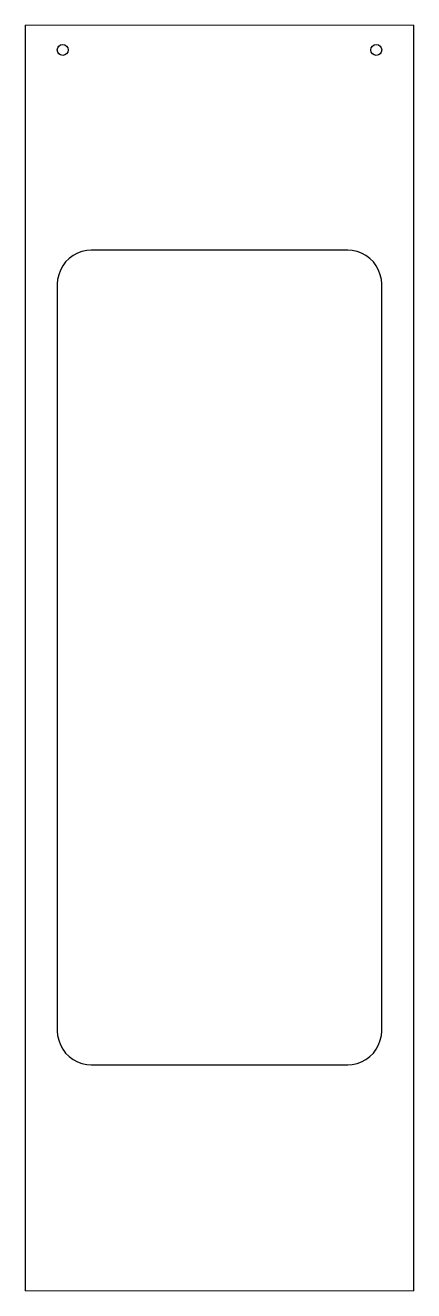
# Paper-space layout 'Layout1' of a CAD drawing. Header units: millimetres. Extents: x 99 to 158, y 0 to 195.
# The model-space entities are those that its viewports show. They can reach past a viewport. Long polylines and large blocks are cut down to what shows.
import ezdxf

# ---------------------------------------------------------------- set-up
doc = ezdxf.new("R2010")
doc.units = ezdxf.units.MM
doc.header["$LTSCALE"] = 10
doc.layers.add('BOLTS', color=6, linetype='Continuous')
doc.layers.add('MEMBERS', color=5, linetype='Continuous')

msp = doc.modelspace()

# ---------------------------------------------------------------- linework, layer by layer
at = {"layer": 'BOLTS', "color": 2, "linetype": 'Continuous'}
for centre in [(38, 619.4), (357, 619.4)]:
    msp.add_circle(centre, 5.5, dxfattribs=at)
at = {"layer": 'MEMBERS', "color": 3, "linetype": 'Continuous'}
for p, q in [((0, -644.5), (0, 644.5)), ((0, 644.5), (395, 644.5)), ((395, 644.5), (395, -644.5)), ((57.6, 414.1), (52.9, 412.4)), ((62.5, 415.2), (57.6, 414.1)), ((67, 415.5), (62.5, 415.2)), ((328, 415.5), (67, 415.5)), ((332.5, 415.2), (328, 415.5)), ((337.4, 414.1), (332.5, 415.2)), ((342.1, 412.4), (337.4, 414.1)), ((41, 403.4), (38, 399.4)), ((44.6, 407), (41, 403.4)), ((48.6, 410), (44.6, 407)), ((52.9, 412.4), (48.6, 410)), ((346.4, 410), (342.1, 412.4)), ((350.4, 407), (346.4, 410)), ((354, 403.4), (350.4, 407)), ((357, 399.4), (354, 403.4)), ((33.9, 390.4), (32.8, 385.5)), ((35.6, 395.1), (33.9, 390.4)), ((38, 399.4), (35.6, 395.1)), ((359.4, 395.1), (357, 399.4)), ((361.1, 390.4), (359.4, 395.1)), ((362.2, 385.5), (361.1, 390.4)), ((32.8, 385.5), (32.5, 381)), ((32.5, 381), (32.5, -380)), ((362.5, 381), (362.2, 385.5)), ((362.5, -380), (362.5, 381)), ((32.5, -380), (32.8, -384.5)), ((32.8, -384.5), (33.9, -389.4)), ((361.1, -389.4), (362.2, -384.5)), ((362.2, -384.5), (362.5, -380)), ((33.9, -389.4), (35.6, -394.1)), ((35.6, -394.1), (38, -398.4)), ((38, -398.4), (41, -402.4)), ((354, -402.4), (357, -398.4)), ((357, -398.4), (359.4, -394.1)), ((359.4, -394.1), (361.1, -389.4)), ((41, -402.4), (44.6, -406)), ((44.6, -406), (48.6, -409)), ((48.6, -409), (52.9, -411.4)), ((52.9, -411.4), (57.6, -413.1)), ((337.4, -413.1), (342.1, -411.4)), ((342.1, -411.4), (346.4, -409)), ((346.4, -409), (350.4, -406)), ((350.4, -406), (354, -402.4)), ((57.6, -413.1), (62.5, -414.2)), ((62.5, -414.2), (67, -414.5)), ((67, -414.5), (328, -414.5)), ((328, -414.5), (332.5, -414.2)), ((332.5, -414.2), (337.4, -413.1)), ((395, -644.5), (0, -644.5))]:
    msp.add_line(p, q, dxfattribs=at)

psp = doc.layouts.get("Layout1")

# ---------------------------------------------------------------- viewports
at = {"layer": '0'}
psp.add_viewport(center=(128.5, 97.5), size=(59.76, 195), view_center_point=(197.5, 0), view_height=1288.993, dxfattribs=at)

doc.saveas('drawing.dxf')
